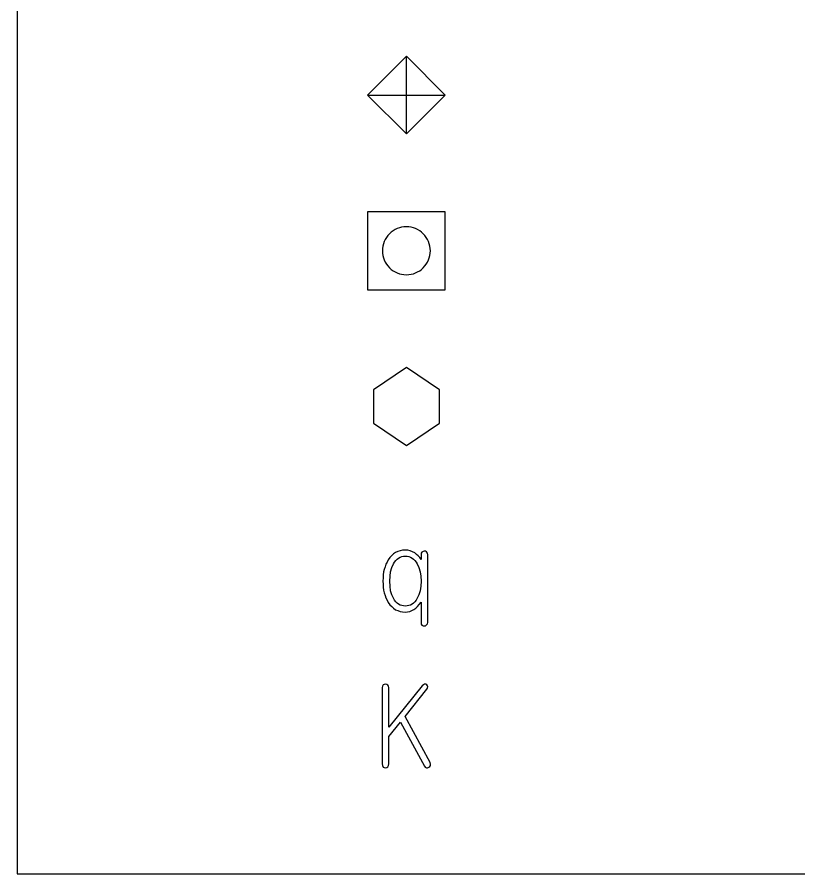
# Model space of a CAD drawing. Extents: x -5 to 108, y -42 to 54.
# Drawn here: x 0 to 12.75, y -41.91 to -27.94 of the extents above; entities that cross this region are included whole.
import ezdxf

# ---------------------------------------------------------------- set-up
doc = ezdxf.new("R2010")
doc.units = 0
doc.layers.add('DRILL_GDO', color=1, linetype='CONTINUOUS')

msp = doc.modelspace()

# ---------------------------------------------------------------- linework, layer by layer
at = {"layer": 'DRILL_GDO'}
for points in [[(0, -41.91), (107.95, -41.91), (107.95, -13.97), (0, -13.97), (0, -41.91)], [(6.35, -29.845), (6.985, -29.21), (6.35, -28.575), (5.715, -29.21), (6.35, -29.845)], [(6.35, -29.845), (6.35, -28.575)], [(5.715, -29.21), (6.985, -29.21)], [(5.715, -32.385), (6.985, -32.385), (6.985, -31.115), (5.715, -31.115), (5.715, -32.385)], [(6.35, -34.925), (6.88848, -34.56178), (6.88848, -34.01822), (6.35, -33.655), (5.81152, -34.01822), (5.81152, -34.56178), (6.35, -34.925)], [(6.69798, -37.81044), (6.69798, -36.70554), (6.6929, -36.68014), (6.67766, -36.65982), (6.66242, -36.64966), (6.6421, -36.64712), (6.62178, -36.6522), (6.604, -36.66236), (6.59384, -36.68268), (6.58876, -36.70554), (6.58876, -36.78174), (6.56844, -36.75126), (6.54304, -36.72332), (6.51764, -36.70046), (6.48716, -36.6776), (6.4516, -36.65728), (6.4135, -36.64458), (6.37286, -36.63442), (6.33222, -36.63188), (6.28904, -36.63442), (6.2484, -36.64204), (6.2103, -36.65474), (6.17474, -36.66998), (6.14172, -36.69284), (6.11124, -36.72078), (6.08076, -36.75126), (6.05536, -36.78682), (6.03504, -36.82492), (6.01726, -36.86048), (6.00202, -36.90112), (5.98932, -36.9443), (5.97916, -36.98748), (5.97154, -37.03574), (5.969, -37.084), (5.96646, -37.1348), (5.969, -37.1856), (5.97154, -37.2364), (5.97916, -37.28212), (5.98932, -37.32784), (6.00202, -37.36848), (6.01726, -37.40912), (6.03504, -37.44722), (6.05536, -37.48278), (6.08076, -37.52088), (6.11124, -37.55136), (6.14172, -37.5793), (6.17474, -37.60216), (6.2103, -37.6174), (6.2484, -37.6301), (6.28904, -37.63772), (6.33222, -37.64026), (6.37032, -37.63772), (6.40588, -37.6301), (6.4389, -37.6174), (6.46938, -37.59962), (6.5024, -37.57676), (6.53034, -37.55136), (6.56082, -37.51834), (6.58876, -37.48024), (6.58876, -37.81298), (6.59384, -37.83584), (6.604, -37.85362), (6.62178, -37.86378), (6.64464, -37.86632), (6.66242, -37.86378), (6.6802, -37.85108), (6.6929, -37.8333), (6.69798, -37.81044)], [(6.33476, -37.54374), (6.30428, -37.5412), (6.2738, -37.53612), (6.2484, -37.52596), (6.223, -37.51326), (6.20014, -37.49548), (6.17728, -37.47262), (6.15696, -37.44722), (6.13918, -37.41674), (6.11124, -37.35832), (6.09346, -37.29228), (6.0833, -37.21862), (6.07822, -37.13734), (6.0833, -37.05606), (6.09346, -36.9824), (6.11124, -36.91382), (6.13918, -36.8554), (6.15696, -36.82492), (6.17728, -36.79952), (6.20014, -36.77666), (6.223, -36.76142), (6.2484, -36.74618), (6.2738, -36.73602), (6.30428, -36.73094), (6.33476, -36.7284), (6.3627, -36.73094), (6.39064, -36.73602), (6.41858, -36.74618), (6.44398, -36.76142), (6.46684, -36.77666), (6.48716, -36.79952), (6.50748, -36.82492), (6.5278, -36.8554), (6.5532, -36.91382), (6.57352, -36.9824), (6.58622, -37.05606), (6.58876, -37.13734), (6.58622, -37.21862), (6.57352, -37.29228), (6.5532, -37.35832), (6.5278, -37.41674), (6.50748, -37.44722), (6.48716, -37.47262), (6.46684, -37.49548), (6.44398, -37.51326), (6.41858, -37.52596), (6.39064, -37.53612), (6.3627, -37.5412), (6.33476, -37.54374)], [(5.9563, -38.86962), (5.9563, -40.11676), (5.96138, -40.1447), (5.97154, -40.16756), (5.98932, -40.17772), (6.01218, -40.1828), (6.02996, -40.17772), (6.04774, -40.16502), (6.06044, -40.14216), (6.06552, -40.11422), (6.06552, -39.67226), (6.25602, -39.43604), (6.64464, -40.15486), (6.65734, -40.17264), (6.67766, -40.18026), (6.69544, -40.18026), (6.71576, -40.17264), (6.731, -40.15994), (6.74116, -40.14216), (6.7437, -40.1193), (6.73608, -40.09644), (6.32968, -39.3446), (6.68274, -38.9001), (6.69544, -38.87978), (6.70052, -38.85692), (6.69544, -38.84168), (6.68274, -38.82898), (6.66496, -38.81882), (6.64718, -38.81882), (6.62686, -38.82644), (6.60908, -38.84422), (6.06552, -39.51732), (6.06552, -38.86962), (6.06044, -38.8493), (6.04774, -38.83152), (6.02996, -38.82136), (6.01218, -38.81882), (5.98932, -38.82136), (5.97154, -38.82898), (5.96138, -38.84676), (5.9563, -38.86962)]]:
    msp.add_lwpolyline(points, dxfattribs=at)
for points in [[(6.35, -31.35884, 0.4142136), (5.95884, -31.75)], [(6.74116, -31.75, 0.4142136), (6.35, -31.35884)], [(5.95884, -31.75, 0.4142136), (6.35, -32.14116)], [(6.35, -32.14116, 0.4142136), (6.74116, -31.75)]]:
    msp.add_lwpolyline(points, format="xyb", dxfattribs=at)

doc.saveas('drawing.dxf')
